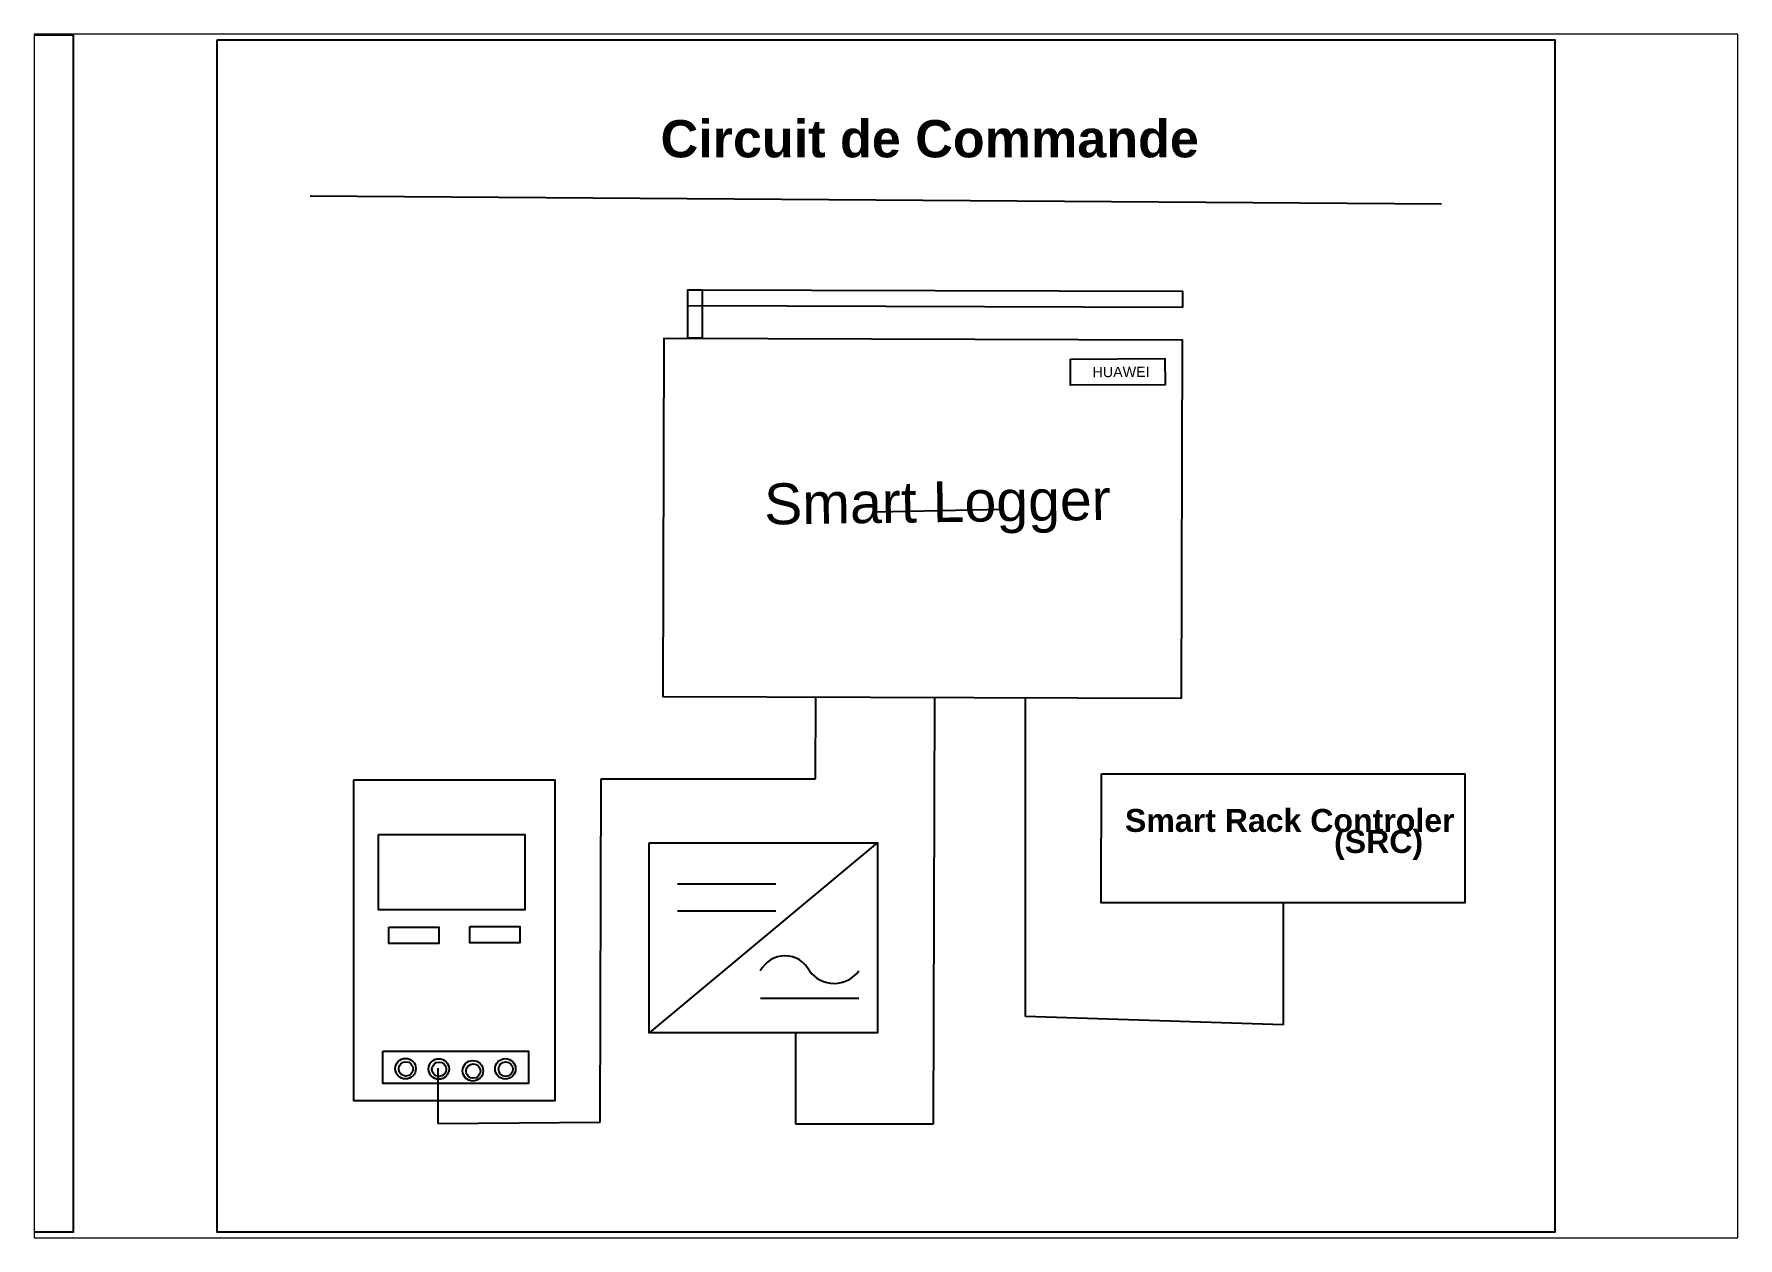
# Paper-space layout 'Layout3' of a CAD drawing. Header units: millimetres. Extents: x 30 to 267, y 21 to 189.
# The model-space entities are those that its viewports show. They can reach past a viewport. Long polylines and large blocks are cut down to what shows.
import ezdxf

# ---------------------------------------------------------------- set-up
doc = ezdxf.new("R2010")
doc.units = ezdxf.units.MM
doc.styles.get("Standard").update_dxf_attribs({"font": 'arial.ttf'})

msp = doc.modelspace()

# ---------------------------------------------------------------- linework, layer by layer
for p, q in [((18223, 14312), (28843, 14237)), ((23541, 11343), (24724, 11368)), ((22965, 8836), (22968, 9602)), ((24073, 5594), (24086, 9598)), ((24937, 6603), (24937, 9595)), ((20944, 5610), (20954, 8836)), ((20954, 8836), (22965, 8836)), ((23544, 8236), (21405, 6449)), ((21672, 7851), (22595, 7851)), ((21672, 7597), (22595, 7597)), ((27355, 7672), (27355, 6525)), ((22449, 6777), (23372, 6777)), ((27355, 6525), (24937, 6603)), ((22777, 6449), (22777, 5594)), ((19421, 6118), (19421, 5598)), ((19421, 5598), (20944, 5610)), ((22777, 5594), (24073, 5594))]:
    msp.add_line(p, q)
for points in [[(-2743, 15824), (15997, 15824), (15997, 4579), (-2743, 4579)], [(17349, 15776), (29907, 15776), (29907, 4579), (17349, 4579)], [(21769, 13430), (21903, 13429), (21902, 12974), (21767, 12974)], [(26410, 13263), (21768, 13278), (21769, 13430), (26411, 13415)], [(26398, 9591), (21535, 9606), (21546, 12975), (26409, 12959)], [(25360, 12778), (26246, 12783), (26248, 12537), (25361, 12532)], [(18631, 8827), (20518, 8827), (20518, 5810), (18631, 5810)], [(25650, 8883), (29063, 8883), (29062, 7672), (25648, 7672)], [(18865, 8312), (20237, 8312), (20237, 7605), (18865, 7605)], [(21405, 8235), (23548, 8235), (23548, 6449), (21405, 6449)], [(18961, 7443), (19429, 7443), (19429, 7290), (18961, 7290)], [(19721, 7450), (20190, 7450), (20190, 7297), (19721, 7297)], [(18905, 6277), (20272, 6277), (20272, 5973), (18905, 5973)]]:
    msp.add_lwpolyline(points, close=True)
for centre, radius in [((19118, 6114), 96.4), ((19121, 6111), 67.6), ((19430, 6111), 96.4), ((19433, 6108), 67.6), ((19750, 6094), 96.4), ((19753, 6091), 67.6), ((20055, 6112), 96.4), ((20058, 6109), 67.6)]:
    msp.add_circle(centre, radius)
for centre, radius, start, end in [((22679, 6914), 259, 26.8934, 153.1066), ((23141, 7200), 286, 216.2131, 323.7869)]:
    msp.add_arc(centre, radius, start, end)

# ---------------------------------------------------------------- texts
at = {"attachment_point": 1}
for s, width, gutter_width, insert, char_height in [('{\\fArial|b1|i0|c0|p34;Circuit de Commande  }', 5063.54, 12.5, (21512, 15023), 350), ('{\\fArial|b1|i0|c0|p34;Smart Rack Controler }', 3039.2, 26.9, (25871, 8553), 215.47), ('{\\fArial|b1|i0|c0|p34;(SRC)}', 856.89, 26.9, (27834, 8355), 215.47)]:
    msp.add_mtext_dynamic_manual_height_columns(s, width=width, gutter_width=gutter_width, heights=[0], dxfattribs=dict(at, insert=insert, char_height=char_height))
for s, width, insert, char_height, rotation in [('HUAWEI', 184.87, (25566, 12704), 96.1, 0.3427), ('Smart Logger ', 3543.81, (22481, 11609), 384.55, 0.7707)]:
    msp.add_mtext_dynamic_manual_height_columns(s, width=width, gutter_width=48.1, heights=[0], dxfattribs=dict(at, insert=insert, char_height=char_height, rotation=rotation))

psp = doc.layouts.new('Layout3')

# ---------------------------------------------------------------- viewports
at = {"layer": '0'}
psp.add_viewport(center=(148.48, 104.97), size=(237.57, 167.9488), view_center_point=(23627.96, 10177.57), view_height=11307.2824, dxfattribs=at)

doc.saveas('drawing.dxf')
